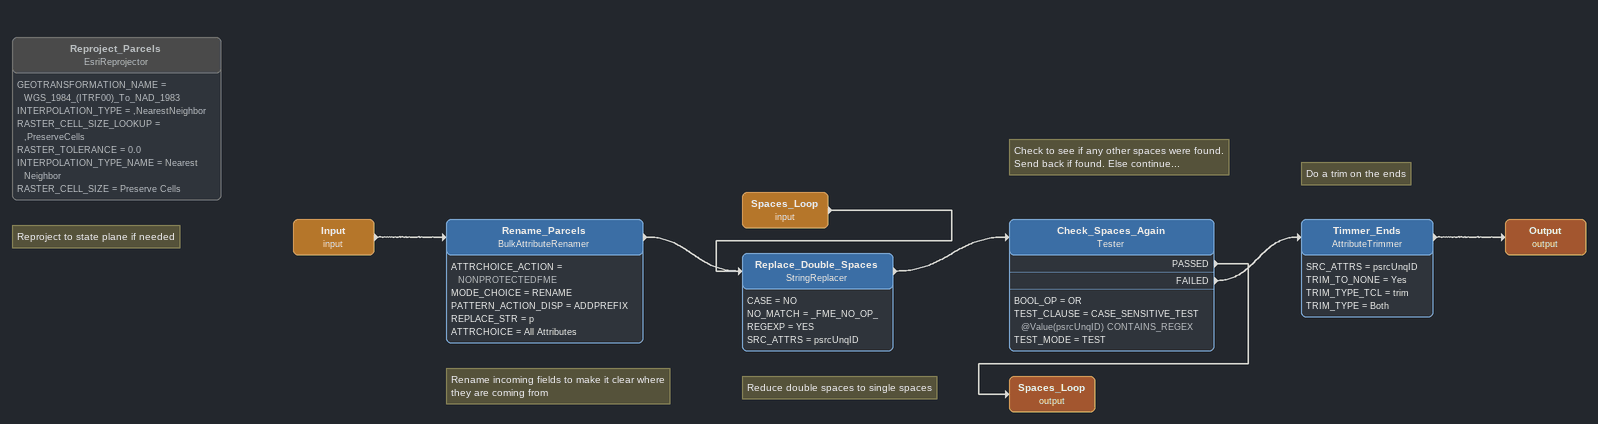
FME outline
Note: Reproject to state plane if needed
Reproject_Parcels: EsriReprojector [off]
    GEOTRANSFORMATION_NAME = WGS_1984_(ITRF00)_To_NAD_1983
    INTERPOLATION_TYPE = ,NearestNeighbor
    RASTER_CELL_SIZE_LOOKUP = ,PreserveCells
    RASTER_TOLERANCE = 0.0
    INTERPOLATION_TYPE_NAME = Nearest Neighbor
    RASTER_CELL_SIZE = Preserve Cells
Input (input)
    -> Rename_Parcels
Note: Rename incoming fields to make it clear where they are coming from
Rename_Parcels: BulkAttributeRenamer
    ATTRCHOICE_ACTION = NONPROTECTEDFME
    MODE_CHOICE = RENAME
    PATTERN_ACTION_DISP = ADDPREFIX
    REPLACE_STR = p
    ATTRCHOICE = All Attributes
    -> Replace_Double_Spaces
Spaces_Loop (input)
    -> Replace_Double_Spaces
Note: Reduce double spaces to single spaces
Replace_Double_Spaces: StringReplacer
    CASE = NO
    NO_MATCH = _FME_NO_OP_
    REGEXP = YES
    SRC_ATTRS = psrcUnqID
    -> Check_Spaces_Again
Note: Check to see if any other spaces were found. / Send back if found. Else continue...
Check_Spaces_Again: Tester
    BOOL_OP = OR
    TEST_CLAUSE = CASE_SENSITIVE_TEST @Value(psrcUnqID) CONTAINS_REGEX
    TEST_MODE = TEST
    PASSED -> Spaces_Loop (output)
    FAILED -> Timmer_Ends
Note: Do a trim on the ends
Timmer_Ends: AttributeTrimmer
    SRC_ATTRS = psrcUnqID
    TRIM_TO_NONE = Yes
    TRIM_TYPE_TCL = trim
    TRIM_TYPE = Both
    -> Output (output)
Output (output)
Spaces_Loop (output)
